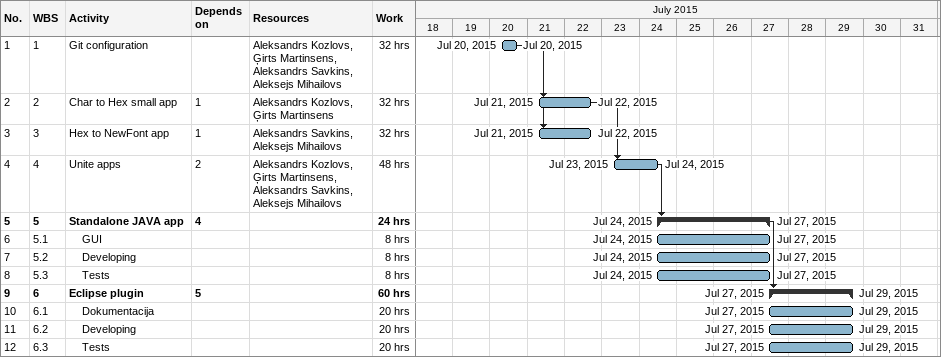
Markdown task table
| ID | WBS | Task | Start | Finish | Predecessors | Resources | Work (h) |
|---|---|---|---|---|---|---|---|
| 1 | 1 | Git configuration | 2015-07-20 | 2015-07-20 |  | Aleksandrs Kozlovs, Ģirts Martinsens, Aleksandrs Savkins, Aleksejs Mihailovs | 32 |
| 2 | 2 | Char to Hex small app | 2015-07-21 | 2015-07-22 | 1 | Aleksandrs Kozlovs, Ģirts Martinsens | 32 |
| 3 | 3 | Hex to NewFont app | 2015-07-21 | 2015-07-22 | 1 | Aleksandrs Savkins, Aleksejs Mihailovs | 32 |
| 4 | 4 | Unite apps | 2015-07-23 | 2015-07-24 | 2 | Aleksandrs Kozlovs, Ģirts Martinsens, Aleksandrs Savkins, Aleksejs Mihailovs | 48 |
| 5 | 5 | **Standalone JAVA app** | 2015-07-24 | 2015-07-27 | 4 |  | 24 |
| 6 | 5.1 | GUI | 2015-07-24 | 2015-07-27 |  |  | 8 |
| 7 | 5.2 | Developing | 2015-07-24 | 2015-07-27 |  |  | 8 |
| 8 | 5.3 | Tests | 2015-07-24 | 2015-07-27 |  |  | 8 |
| 9 | 6 | **Eclipse plugin** | 2015-07-27 | 2015-07-29 | 5 |  | 60 |
| 10 | 6.1 | Dokumentacija | 2015-07-27 | 2015-07-29 |  |  | 20 |
| 11 | 6.2 | Developing | 2015-07-27 | 2015-07-29 |  |  | 20 |
| 12 | 6.3 | Tests | 2015-07-27 | 2015-07-29 |  |  | 20 |
